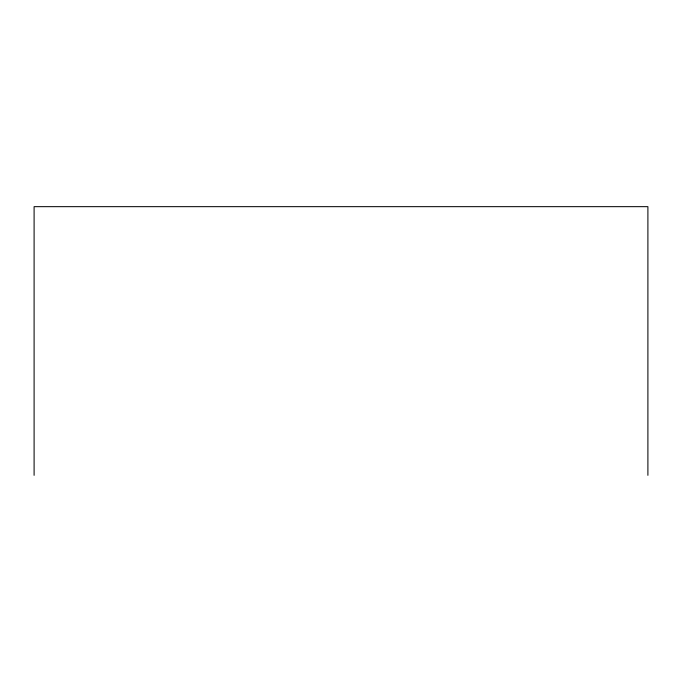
<?xml version="1.0" encoding="UTF-8"?>
<svg xmlns="http://www.w3.org/2000/svg" width="682" height="682" viewBox="0 0 682 682"><rect width="100%" height="100%" fill="white"/><g stroke="black" fill="none" stroke-linecap="round" stroke-linejoin="round"><path stroke-width="1.02" d="M647.9 475.337L647.9 206.663L34.1 206.663L34.1 475.337"/></g></svg>
